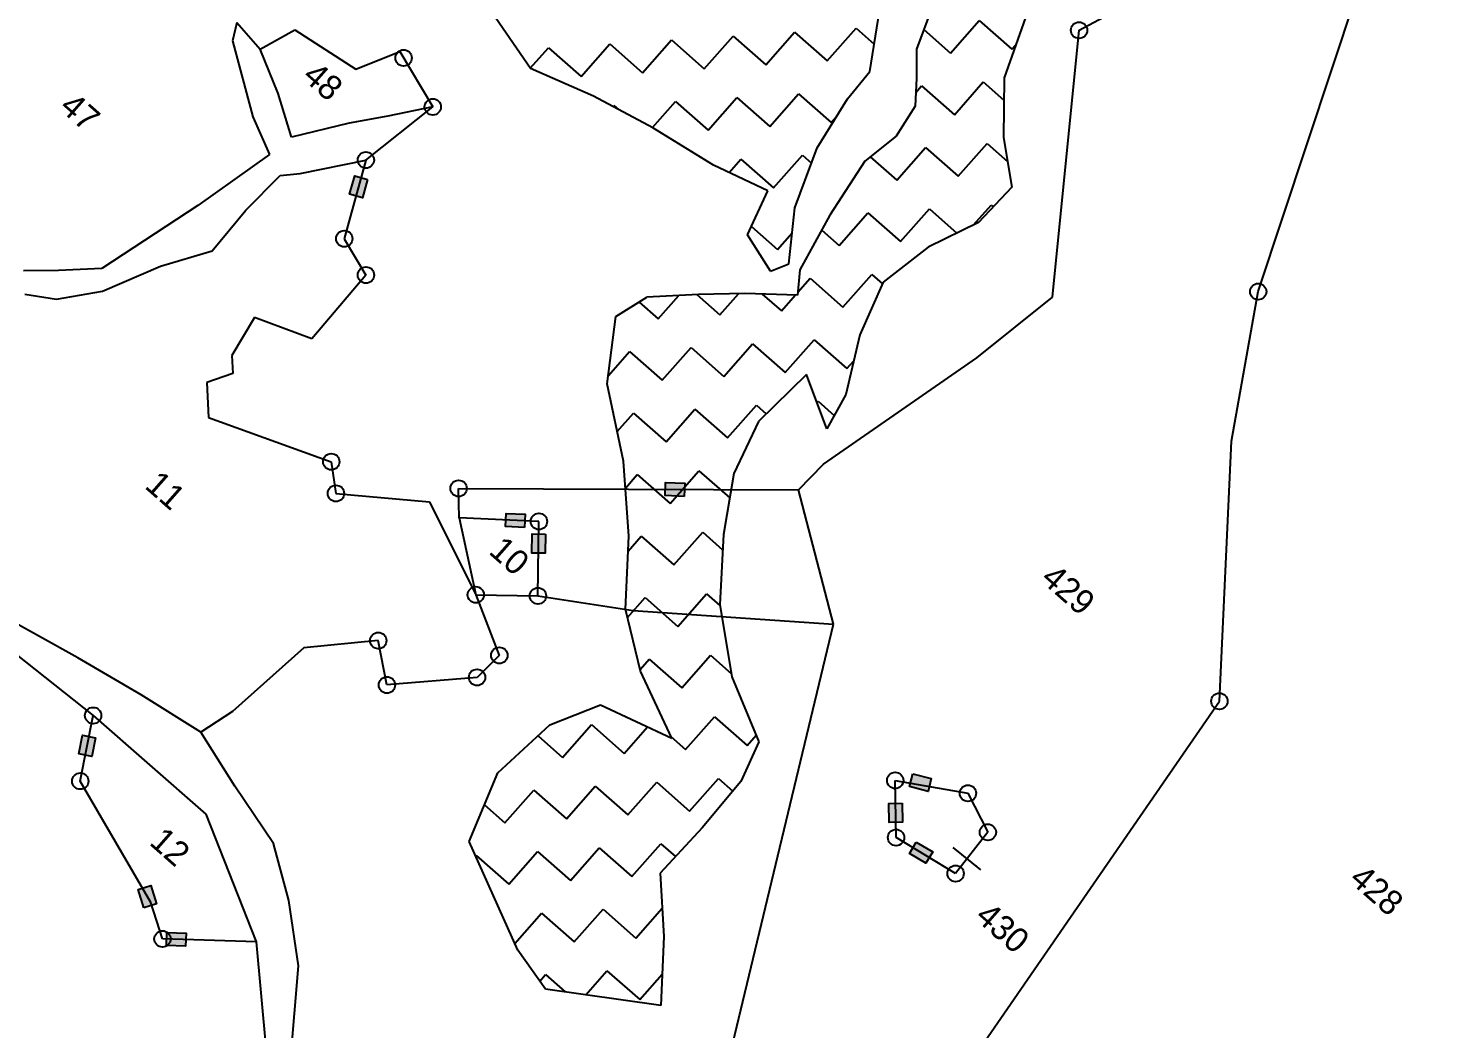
# Model space of a CAD drawing. Header units: metres. Extents: x 316400 to 324250, y 1868140 to 1873603.
# Drawn here: x 320084 to 320631, y 1869035 to 1869426 of the extents above; entities that cross this region are included whole.
import ezdxf

# ---------------------------------------------------------------- set-up
doc = ezdxf.new("R2010")
doc.units = ezdxf.units.M
for name, color, linetype in [('OFF', 1, 'Continuous'), ('POLY_HATCH', 12, 'Continuous'), ('POLY_PARCEL', 6, 'Continuous'), ('POLY_WATER', 4, 'Continuous'), ('TEXT_PARCEL', 7, 'Continuous')]:
    doc.layers.add(name, color=color, linetype=linetype)
doc.styles.add('TEXT_MAP', font='')
doc.styles.get('TEXT_MAP').set_extended_font_data('Kruti Dev 050')
doc.dimstyles.get("Standard").update_dxf_attribs({"dimtxt": 0.18, "dimasz": 0.18, "dimexe": 0.18, "dimexo": 0.0625, "dimgap": 0.09, "dimtad": 0, "dimtih": 1, "dimtoh": 1, "dimdec": 4, "dimzin": 0, "dimdsep": 46, "dimtxsty": 'Standard', "dimcen": 0.09, "dimadec": 0, "dimazin": 0, "dimtfac": 1, "dimtdec": 4, "dimtofl": 0, "dimtmove": 0, "dimatfit": 3, "dimfxl": 1, "dimtolj": 1, "dimtzin": 0, "dimarcsym": 0})

msp = doc.modelspace()

# ---------------------------------------------------------------- hatches: boundary and pattern name
for points in [[(320209.18, 1869361.31), (320214.16, 1869359.94), (320216.14, 1869367.14), (320211.16, 1869368.51)], [(320332.51, 1869248.8), (320332.29, 1869243.64), (320339.74, 1869243.32), (320339.97, 1869248.48)], [(320270.22, 1869236.68), (320269.99, 1869231.52), (320277.45, 1869231.2), (320277.67, 1869236.35)], [(320280.32, 1869221.18), (320285.48, 1869221.11), (320285.58, 1869228.57), (320280.42, 1869228.64)], [(320103.5, 1869142.75), (320108.57, 1869141.76), (320110, 1869149.08), (320104.94, 1869150.07)], [(320434.93, 1869128.13), (320436.21, 1869133.13), (320428.98, 1869134.98), (320427.7, 1869129.98)], [(320419.81, 1869115.98), (320424.97, 1869116.07), (320424.85, 1869123.53), (320419.68, 1869123.44)], [(320434.08, 1869100.06), (320436.76, 1869104.48), (320430.37, 1869108.34), (320427.7, 1869103.93)], [(320131.59, 1869091.37), (320126.66, 1869089.83), (320128.88, 1869082.71), (320133.81, 1869084.24)], [(320145.16, 1869067.64), (320145.33, 1869072.8), (320137.87, 1869073.04), (320137.7, 1869067.88)]]:
    msp.add_hatch(color=256).paths.add_polyline_path(points)

# ---------------------------------------------------------------- linework, layer by layer
for points in [[(320216.14, 1869367.14), (320214.16, 1869359.94), (320209.18, 1869361.31), (320211.16, 1869368.51)], [(320339.74, 1869243.32), (320332.29, 1869243.64), (320332.51, 1869248.8), (320339.97, 1869248.48)], [(320277.45, 1869231.2), (320269.99, 1869231.52), (320270.22, 1869236.68), (320277.67, 1869236.35)], [(320285.58, 1869228.57), (320285.48, 1869221.11), (320280.32, 1869221.18), (320280.42, 1869228.64)], [(320110, 1869149.08), (320108.57, 1869141.76), (320103.5, 1869142.75), (320104.94, 1869150.07)], [(320428.98, 1869134.98), (320436.21, 1869133.13), (320434.93, 1869128.13), (320427.7, 1869129.98)], [(320424.85, 1869123.53), (320424.97, 1869116.07), (320419.81, 1869115.98), (320419.68, 1869123.44)], [(320430.37, 1869108.34), (320436.76, 1869104.48), (320434.08, 1869100.06), (320427.7, 1869103.93)], [(320128.88, 1869082.71), (320126.66, 1869089.83), (320131.59, 1869091.37), (320133.81, 1869084.24)], [(320137.87, 1869073.04), (320145.33, 1869072.8), (320145.16, 1869067.64), (320137.7, 1869067.88)]]:
    msp.add_lwpolyline(points, close=True)
for centre in [(320493.9, 1869425.34), (320230.26, 1869414.56), (320241.65, 1869395.44), (320215.52, 1869374.66), (320207.1, 1869343.97), (320215.54, 1869329.76), (320563.82, 1869323.31), (320202, 1869256.85), (320251.7, 1869246.45), (320203.84, 1869244.48), (320283.07, 1869233.54), (320258.42, 1869204.9), (320282.67, 1869204.48), (320220.34, 1869187), (320267.61, 1869181.25), (320223.73, 1869169.67), (320258.91, 1869172.63), (320548.67, 1869163.34), (320109.07, 1869157.75), (320104.06, 1869132.12), (320422.12, 1869132.4), (320450.51, 1869127.39), (320422.48, 1869110.1), (320458.29, 1869112.15), (320445.71, 1869096.04), (320136.13, 1869070.51)]:
    msp.add_circle(centre, 3.19)
at = {"layer": 'OFF'}
for p, q in [((320165.21, 1869428.34), (320174.29, 1869417.91)), ((320215.52, 1869374.66), (320241.65, 1869395.44))]:
    msp.add_line(p, q, dxfattribs=at)
at = {"layer": 'POLY_HATCH'}
for p, q in [((320279.78, 1869410.41), (320264.83, 1869432.16)), ((320472.99, 1869430.36), (320464.6, 1869406.84)), ((320304.38, 1869399.62), (320279.78, 1869410.41)), ((320464.6, 1869406.84), (320464.41, 1869383.52)), ((320327.56, 1869387.23), (320304.38, 1869399.62)), ((320351.18, 1869372.72), (320327.56, 1869387.23)), ((320464.41, 1869383.52), (320467.64, 1869364.08)), ((320372.39, 1869362.64), (320351.18, 1869372.72)), ((320467.64, 1869364.08), (320454.66, 1869350.32)), ((320364.53, 1869345.49), (320372.39, 1869362.64)), ((320454.66, 1869350.32), (320435.02, 1869340.7)), ((320373.48, 1869331.34), (320364.53, 1869345.49)), ((320435.02, 1869340.7), (320417.47, 1869326.95)), ((320417.47, 1869326.95), (320408.27, 1869306.42)), ((320313.09, 1869313.52), (320325.24, 1869321.14)), ((320309.74, 1869287.26), (320313.09, 1869313.52)), ((320408.27, 1869306.42), (320402.91, 1869283.09)), ((320316.09, 1869257.05), (320309.74, 1869287.26)), ((320387.48, 1869290.95), (320368.71, 1869272.55)), ((320395.39, 1869269.67), (320387.48, 1869290.95)), ((320402.91, 1869283.09), (320395.39, 1869269.67)), ((320368.71, 1869272.55), (320359.19, 1869252.31)), ((320318.11, 1869227.79), (320316.09, 1869257.05)), ((320359.19, 1869252.31), (320355.08, 1869228.44)), ((320316.82, 1869199.26), (320318.11, 1869227.79)), ((320355.08, 1869228.44), (320353.63, 1869201.09)), ((320322.7, 1869175.08), (320316.82, 1869199.26)), ((320353.63, 1869201.09), (320358.33, 1869172.91)), ((320334.89, 1869148.89), (320322.7, 1869175.08)), ((320358.33, 1869172.91), (320368.94, 1869147.54)), ((320287.34, 1869154.12), (320307.1, 1869161.91)), ((320307.1, 1869161.91), (320334.89, 1869148.89)), ((320267.07, 1869135.32), (320287.34, 1869154.12)), ((320368.94, 1869147.54), (320361.86, 1869132.01)), ((320255.83, 1869108.57), (320267.07, 1869135.32)), ((320361.86, 1869132.01), (320346.72, 1869113.85)), ((320346.72, 1869113.85), (320330.34, 1869096.21)), ((320274.85, 1869066.06), (320255.83, 1869108.57)), ((320330.34, 1869096.21), (320331.77, 1869071.48)), ((320331.77, 1869071.48), (320330.6, 1869044.45)), ((320285.57, 1869050.9), (320274.85, 1869066.06)), ((320330.6, 1869044.45), (320285.57, 1869050.9))]:
    msp.add_line(p, q, dxfattribs=at)
at = {"layer": 'POLY_HATCH', "ltscale": 10}
for p, q in [((320412.22, 1869409.27), (320415.97, 1869432.76)), ((320436.5, 1869434.44), (320430.42, 1869417.92)), ((320430.42, 1869417.92), (320430.39, 1869406.67)), ((320403.52, 1869398.59), (320412.22, 1869409.27)), ((320430.39, 1869406.67), (320429.96, 1869395.76)), ((320391.62, 1869379.46), (320403.52, 1869398.59)), ((320429.96, 1869395.76), (320422.46, 1869384.04)), ((320422.46, 1869384.04), (320410.33, 1869374.27)), ((320382.98, 1869356.04), (320391.62, 1869379.46)), ((320410.33, 1869374.27), (320396.67, 1869353.15)), ((320380.63, 1869334.13), (320382.98, 1869356.04)), ((320396.67, 1869353.15), (320384.91, 1869331.78)), ((320373.48, 1869331.34), (320380.63, 1869334.13)), ((320384.91, 1869331.78), (320384.03, 1869321.97)), ((320345.39, 1869322.15), (320325.24, 1869321.14)), ((320363.37, 1869322.54), (320345.39, 1869322.15)), ((320384.03, 1869321.97), (320363.37, 1869322.54))]:
    msp.add_line(p, q, dxfattribs=at)
at = {"layer": 'POLY_HATCH', "linetype": 'Continuous', "ltscale": 10}
for p, q in [((320443.69, 1869416.42), (320454.94, 1869429.2)), ((320454.94, 1869429.2), (320467.71, 1869417.95)), ((320371.6, 1869411.84), (320382.85, 1869424.62)), ((320382.85, 1869424.62), (320395.63, 1869413.37)), ((320395.63, 1869413.37), (320406.88, 1869426.15)), ((320406.88, 1869426.15), (320413.92, 1869419.94)), ((320433.25, 1869425.61), (320443.69, 1869416.42)), ((320279.7, 1869410.52), (320286.74, 1869418.51)), ((320286.74, 1869418.51), (320299.51, 1869407.26)), ((320299.51, 1869407.26), (320310.77, 1869420.04)), ((320310.77, 1869420.04), (320323.54, 1869408.79)), ((320323.54, 1869408.79), (320334.79, 1869421.57)), ((320334.79, 1869421.57), (320347.57, 1869410.32)), ((320347.57, 1869410.32), (320358.82, 1869423.09)), ((320358.82, 1869423.09), (320371.6, 1869411.84)), ((320467.71, 1869417.95), (320469.14, 1869419.56)), ((320430.17, 1869401.07), (320432.44, 1869403.64)), ((320432.44, 1869403.64), (320445.21, 1869392.39)), ((320445.21, 1869392.39), (320456.46, 1869405.17)), ((320456.46, 1869405.17), (320464.53, 1869398.07)), ((320327.34, 1869387.34), (320336.32, 1869397.54)), ((320336.32, 1869397.54), (320349.1, 1869386.29)), ((320349.1, 1869386.29), (320360.35, 1869399.06)), ((320360.35, 1869399.06), (320373.13, 1869387.81)), ((320373.13, 1869387.81), (320384.38, 1869400.59)), ((320384.38, 1869400.59), (320397.16, 1869389.34)), ((320311.92, 1869395.59), (320312.29, 1869396.01)), ((320312.29, 1869396.01), (320314.09, 1869394.43)), ((320397.16, 1869389.34), (320399.23, 1869391.7)), ((320446.74, 1869368.36), (320457.99, 1869381.14)), ((320457.99, 1869381.14), (320465.97, 1869374.11)), ((320357.29, 1869369.82), (320361.88, 1869375.04)), ((320361.88, 1869375.04), (320374.65, 1869363.78)), ((320374.65, 1869363.78), (320385.9, 1869376.56)), ((320385.9, 1869376.56), (320389.41, 1869373.47)), ((320412.39, 1869375.93), (320422.71, 1869366.84)), ((320422.71, 1869366.84), (320433.96, 1869379.61)), ((320433.96, 1869379.61), (320446.74, 1869368.36)), ((320400.21, 1869341.28), (320411.46, 1869354.06)), ((320411.46, 1869354.06), (320424.24, 1869342.81)), ((320424.24, 1869342.81), (320435.49, 1869355.59)), ((320435.49, 1869355.59), (320446.18, 1869346.17)), ((320452.68, 1869349.35), (320459.52, 1869357.11)), ((320459.52, 1869357.11), (320460.36, 1869356.37)), ((320366, 1869348.72), (320376.18, 1869339.76)), ((320393.43, 1869347.25), (320400.21, 1869341.28)), ((320376.18, 1869339.76), (320381.94, 1869346.3)), ((320384.13, 1869323.02), (320388.96, 1869328.5)), ((320388.96, 1869328.5), (320401.73, 1869317.25)), ((320401.73, 1869317.25), (320412.99, 1869330.03)), ((320412.99, 1869330.03), (320417.19, 1869326.33)), ((320329.65, 1869312.67), (320337.65, 1869321.76)), ((320344.69, 1869322.12), (320353.68, 1869314.2)), ((320353.68, 1869314.2), (320360.97, 1869322.49)), ((320370.18, 1869322.35), (320377.71, 1869315.73)), ((320377.71, 1869315.73), (320383.22, 1869321.99)), ((320322.2, 1869319.23), (320329.65, 1869312.67)), ((320379.23, 1869291.7), (320390.48, 1869304.48)), ((320390.48, 1869304.48), (320403.26, 1869293.23)), ((320310.16, 1869290.54), (320318.4, 1869299.9)), ((320318.4, 1869299.9), (320331.18, 1869288.65)), ((320331.18, 1869288.65), (320342.43, 1869301.42)), ((320342.43, 1869301.42), (320355.2, 1869290.17)), ((320355.2, 1869290.17), (320366.46, 1869302.95)), ((320366.46, 1869302.95), (320379.23, 1869291.7)), ((320403.26, 1869293.23), (320405.94, 1869296.26)), ((320313.63, 1869268.73), (320319.92, 1869275.87)), ((320319.92, 1869275.87), (320332.7, 1869264.62)), ((320332.7, 1869264.62), (320343.95, 1869277.39)), ((320343.95, 1869277.39), (320356.73, 1869266.14)), ((320356.73, 1869266.14), (320367.98, 1869278.92)), ((320367.98, 1869278.92), (320371.79, 1869275.57)), ((320391.57, 1869279.95), (320392.01, 1869280.45)), ((320392.01, 1869280.45), (320398.32, 1869274.89)), ((320316.81, 1869246.57), (320321.45, 1869251.84)), ((320321.45, 1869251.84), (320334.23, 1869240.59)), ((320334.23, 1869240.59), (320345.48, 1869253.37)), ((320345.48, 1869253.37), (320357.54, 1869242.74)), ((320317.85, 1869221.99), (320322.98, 1869227.81)), ((320322.98, 1869227.81), (320335.75, 1869216.56)), ((320335.75, 1869216.56), (320347.01, 1869229.34)), ((320347.01, 1869229.34), (320354.77, 1869222.5)), ((320337.28, 1869192.53), (320348.53, 1869205.31)), ((320348.53, 1869205.31), (320353.68, 1869200.77)), ((320317.62, 1869195.97), (320324.5, 1869203.78)), ((320324.5, 1869203.78), (320337.28, 1869192.53)), ((320322.53, 1869175.78), (320326.03, 1869179.75)), ((320326.03, 1869179.75), (320338.81, 1869168.5)), ((320338.81, 1869168.5), (320350.06, 1869181.28)), ((320350.06, 1869181.28), (320358.12, 1869174.19)), ((320340.33, 1869144.47), (320351.59, 1869157.25)), ((320351.59, 1869157.25), (320364.36, 1869146)), ((320292.28, 1869141.42), (320303.53, 1869154.2)), ((320303.53, 1869154.2), (320316.31, 1869142.95)), ((320316.31, 1869142.95), (320325.44, 1869153.32)), ((320364.36, 1869146), (320367.9, 1869150.02)), ((320282.72, 1869149.84), (320292.28, 1869141.42)), ((320334.59, 1869149.53), (320340.33, 1869144.47)), ((320269.77, 1869115.87), (320281.03, 1869128.64)), ((320281.03, 1869128.64), (320293.8, 1869117.39)), ((320293.8, 1869117.39), (320305.05, 1869130.17)), ((320305.05, 1869130.17), (320317.83, 1869118.92)), ((320317.83, 1869118.92), (320329.08, 1869131.7)), ((320329.08, 1869131.7), (320341.86, 1869120.45)), ((320341.86, 1869120.45), (320353.11, 1869133.22)), ((320353.11, 1869133.22), (320358.74, 1869128.27)), ((320261.83, 1869122.86), (320269.77, 1869115.87)), ((320319.36, 1869094.89), (320330.61, 1869107.67)), ((320330.61, 1869107.67), (320336.31, 1869102.65)), ((320258.37, 1869102.91), (320258.52, 1869103.09)), ((320258.52, 1869103.09), (320271.3, 1869091.84)), ((320271.3, 1869091.84), (320282.55, 1869104.62)), ((320282.55, 1869104.62), (320295.33, 1869093.36)), ((320295.33, 1869093.36), (320306.58, 1869106.14)), ((320306.58, 1869106.14), (320319.36, 1869094.89)), ((320273.65, 1869068.74), (320284.08, 1869080.59)), ((320284.08, 1869080.59), (320296.86, 1869069.34)), ((320296.86, 1869069.34), (320308.11, 1869082.11)), ((320308.11, 1869082.11), (320320.88, 1869070.86)), ((320320.88, 1869070.86), (320331.13, 1869082.5)), ((320301.32, 1869048.64), (320309.63, 1869058.08)), ((320309.63, 1869058.08), (320322.41, 1869046.83)), ((320283.36, 1869054.01), (320285.61, 1869056.56)), ((320285.61, 1869056.56), (320293.29, 1869049.79)), ((320322.41, 1869046.83), (320331.13, 1869056.74))]:
    msp.add_line(p, q, dxfattribs=at)
at = {"layer": 'POLY_PARCEL'}
for p, q in [((320563.82, 1869323.31), (320630.86, 1869525.79)), ((320493.9, 1869425.34), (320551.33, 1869456.27)), ((320174.29, 1869417.91), (320187.75, 1869425.49)), ((320187.75, 1869425.49), (320211.6, 1869410.14)), ((320483.46, 1869321.12), (320493.9, 1869425.34)), ((320211.6, 1869410.14), (320228.75, 1869417.09)), ((320228.75, 1869417.09), (320241.65, 1869395.44)), ((320215.52, 1869374.66), (320207.1, 1869343.97)), ((320207.1, 1869343.97), (320215.54, 1869329.76)), ((320215.54, 1869329.76), (320194.42, 1869304.81)), ((320453.97, 1869297.48), (320483.46, 1869321.12)), ((320553.42, 1869264.89), (320563.82, 1869323.31)), ((320172.07, 1869313.18), (320163.24, 1869298.33)), ((320194.42, 1869304.81), (320172.07, 1869313.18)), ((320163.24, 1869298.33), (320163.54, 1869291.28)), ((320394.16, 1869255.9), (320453.97, 1869297.48)), ((320163.54, 1869291.28), (320153.38, 1869287.78)), ((320153.38, 1869287.78), (320154.11, 1869274.14)), ((320154.11, 1869274.14), (320202, 1869256.85)), ((320548.67, 1869163.34), (320553.42, 1869264.89)), ((320202, 1869256.85), (320203.84, 1869244.48)), ((320384.37, 1869245.84), (320394.16, 1869255.9)), ((320203.84, 1869244.48), (320240.31, 1869241.22)), ((320251.99, 1869234.89), (320251.7, 1869246.45)), ((320251.7, 1869246.45), (320384.37, 1869245.84)), ((320397.99, 1869193.44), (320384.37, 1869245.84)), ((320240.31, 1869241.22), (320258.42, 1869204.9)), ((320251.99, 1869234.89), (320258.42, 1869204.9)), ((320283.07, 1869233.54), (320251.99, 1869234.89)), ((320282.67, 1869204.48), (320283.07, 1869233.54)), ((320258.42, 1869204.9), (320267.61, 1869181.25)), ((320258.42, 1869204.9), (320282.67, 1869204.48)), ((320282.67, 1869204.48), (320319.8, 1869198.8)), ((320319.8, 1869198.8), (320397.99, 1869193.44)), ((320339.98, 1868951.69), (320397.99, 1869193.44)), ((320191.24, 1869184.21), (320163.48, 1869159.27)), ((320220.34, 1869187), (320191.24, 1869184.21)), ((320223.73, 1869169.67), (320220.34, 1869187)), ((320267.61, 1869181.25), (320258.91, 1869172.63)), ((320258.91, 1869172.63), (320223.73, 1869169.67)), ((320425.37, 1868984.61), (320548.67, 1869163.34)), ((320104.06, 1869132.12), (320109.07, 1869157.75)), ((320163.48, 1869159.27), (320151.04, 1869151.29)), ((320131.61, 1869084.67), (320104.06, 1869132.12)), ((320422.12, 1869132.4), (320450.51, 1869127.39)), ((320422.48, 1869110.1), (320422.12, 1869132.4)), ((320450.51, 1869127.39), (320458.29, 1869112.15)), ((320458.29, 1869112.15), (320445.71, 1869096.04)), ((320445.71, 1869096.04), (320422.48, 1869110.1)), ((320136.13, 1869070.51), (320131.61, 1869084.67)), ((320172.64, 1869069.35), (320136.13, 1869070.51))]:
    msp.add_line(p, q, dxfattribs=at)
at = {"layer": 'POLY_WATER'}
for p, q in [((320165.21, 1869428.34), (320163.45, 1869421.21)), ((320163.45, 1869421.21), (320171.45, 1869391.57)), ((320181.22, 1869400.69), (320174.29, 1869417.91)), ((320186.48, 1869383.55), (320181.22, 1869400.69)), ((320171.45, 1869391.57), (320177.84, 1869376.9)), ((320224.14, 1869391.75), (320208.96, 1869389.13)), ((320241.65, 1869395.44), (320224.14, 1869391.75)), ((320208.96, 1869389.13), (320186.48, 1869383.55)), ((320177.84, 1869376.9), (320149.99, 1869356.93)), ((320189.88, 1869369.43), (320215.52, 1869374.66)), ((320182.07, 1869368.66), (320189.88, 1869369.43)), ((320168.6, 1869355.15), (320182.07, 1869368.66)), ((320149.99, 1869356.93), (320112.46, 1869332.29)), ((320155.47, 1869339.25), (320168.6, 1869355.15)), ((320135.42, 1869333.27), (320155.47, 1869339.25)), ((320095.59, 1869331.5), (320081.82, 1869331.46)), ((320112.46, 1869332.29), (320095.59, 1869331.5)), ((320112.66, 1869323.42), (320135.42, 1869333.27)), ((320082.41, 1869322.25), (320094.82, 1869320.36)), ((320094.82, 1869320.36), (320112.66, 1869323.42)), ((320055.07, 1869200.34), (320109.07, 1869157.75)), ((320103.14, 1869180.26), (320073.13, 1869196.95)), ((320127.82, 1869165.82), (320103.14, 1869180.26)), ((320151.04, 1869151.29), (320127.82, 1869165.82)), ((320109.07, 1869157.75), (320153.09, 1869119.25)), ((320164.31, 1869130.22), (320151.04, 1869151.29)), ((320179.52, 1869107.79), (320164.31, 1869130.22)), ((320153.09, 1869119.25), (320172.64, 1869069.35)), ((320185.48, 1869085.51), (320179.52, 1869107.79)), ((320189.24, 1869059.95), (320185.48, 1869085.51)), ((320172.64, 1869069.35), (320176.49, 1869028.09)), ((320185.64, 1869016.55), (320189.24, 1869059.95))]:
    msp.add_line(p, q, dxfattribs=at)

# ---------------------------------------------------------------- texts
at = {"layer": 'TEXT_PARCEL', "style": 'TEXT_MAP'}
for s, p in [('48', (320190.27, 1869406.62)), ('47', (320095.45, 1869394.63)), ('11', (320128.77, 1869246.87)), ('10', (320263.05, 1869221.28)), ('429', (320478.47, 1869210.47)), ('12', (320130.56, 1869107.68)), ('428', (320598.87, 1869093.12)), ('430', (320452.86, 1869078.44))]:
    msp.add_text(s, height=9.652, rotation=318.6349, dxfattribs=at).set_placement(p)

# ---------------------------------------------------------------- leaders
msp.add_leader([(320455.5, 1869097.5), (320444.7, 1869106.24)], dimstyle='Standard', override={"dimtxt": 2.5, "dimasz": 2.5, "dimexe": 1.25, "dimexo": 0.625, "dimgap": 0.625, "dimtad": 1, "dimtih": 0, "dimtoh": 0, "dimzin": 8, "dimcen": 2.5, "dimtofl": 1})

doc.saveas('drawing.dxf')
